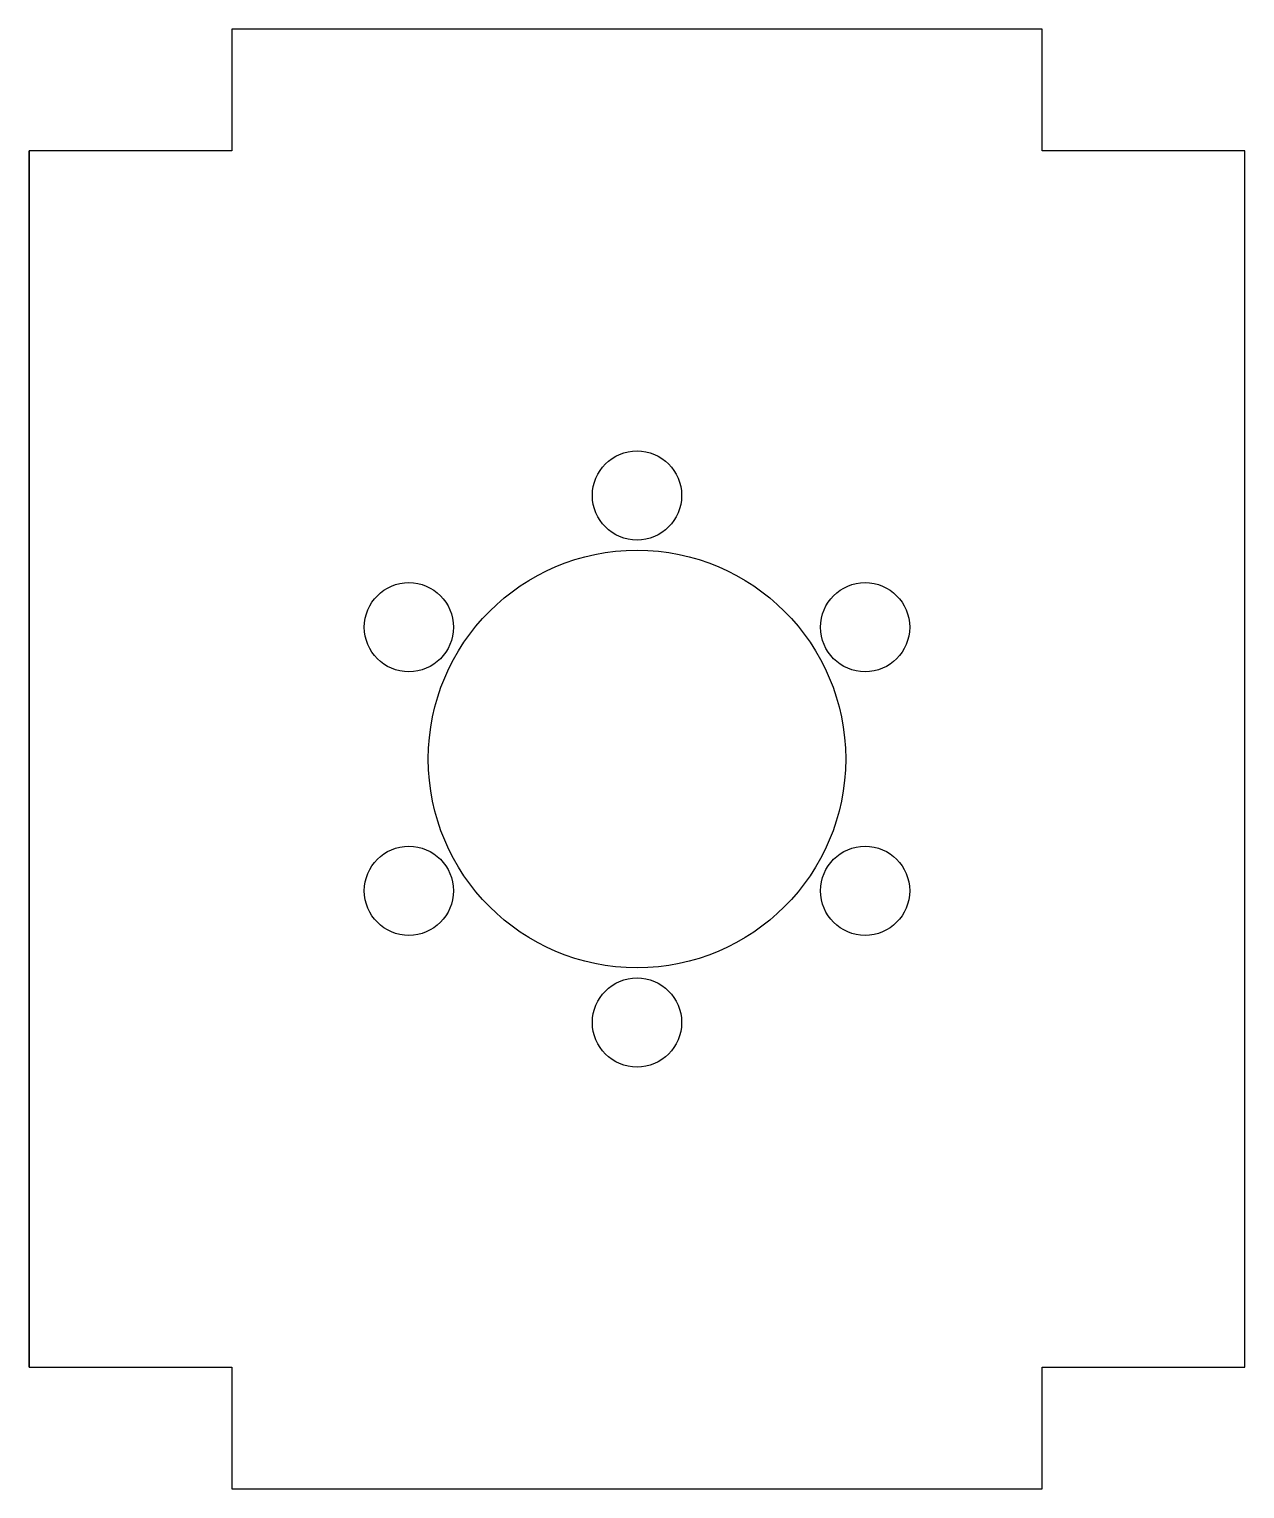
# Model space of a CAD drawing. Header units: millimetres. Extents: x -20 to 10, y -20.8 to 15.2.
import ezdxf

# ---------------------------------------------------------------- set-up
doc = ezdxf.new("R2010")
doc.units = ezdxf.units.MM

msp = doc.modelspace()

# ---------------------------------------------------------------- linework, layer by layer
for points in [[(-20, -17.8), (-15, -17.8), (-15, -20.8), (5, -20.8), (5, -17.8), (10, -17.8), (10, 12.2), (5, 12.2), (5, 15.2), (-15, 15.2), (-15, 12.2), (-20, 12.2), (-20, -17.8), (-20, 12.2)], [(-20, -2.8), (-20, -17.8), (-15, -17.8), (-15, -20.8), (5, -20.8), (5, -17.8), (10, -17.8), (10, 12.2), (5, 12.2), (5, 15.2), (-15, 15.2), (-15, 12.2), (-20, 12.2), (-20, -17.8)]]:
    msp.add_lwpolyline(points)
msp.add_lwpolyline([(-15, -17.8), (-15, -20.8), (5, -20.8), (5, -17.8), (10, -17.8), (10, 12.2), (5, 12.2), (5, 15.2), (-15, 15.2), (-15, 12.2), (-20, 12.2), (-20, -17.8)], close=True)
for centre, radius in [((-5, 3.7), 1.1), ((-5, -2.8), 5.15), ((-10.629, 0.45), 1.1), ((0.629, 0.45), 1.1), ((-10.629, -6.05), 1.1), ((0.629, -6.05), 1.1), ((-5, -9.3), 1.1)]:
    msp.add_circle(centre, radius)

doc.saveas('drawing.dxf')
